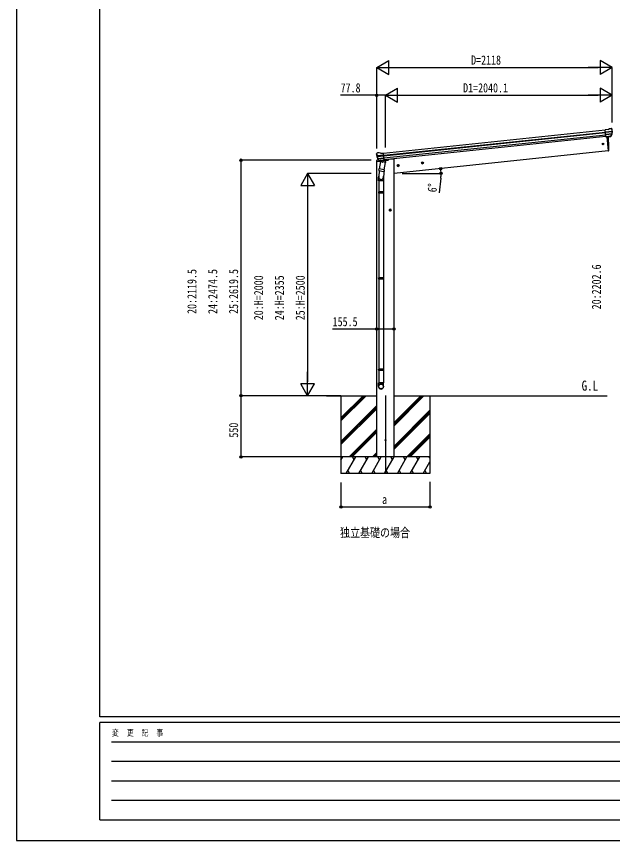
# Model space of a CAD drawing. Units: millimetres, scale not verified. Extents: x -10512 to 10512, y -7425 to 7425.
# Drawn here: x -10512 to -5148, y -7425 to -11 of the extents above; entities that cross this region are included whole.
import ezdxf
from ezdxf.enums import TextEntityAlignment as Align

# ---------------------------------------------------------------- set-up
doc = ezdxf.new("R2010")
doc.units = ezdxf.units.MM
doc.header["$LTSCALE"] = 30
for name, color, linetype in [('0-2_USER1', 3, 'Continuous'), ('0-3_YKK_12', 2, 'Continuous'), ('0-4_YKK_13', 4, 'Continuous'), ('0-5_YKK_A1', 4, 'Continuous'), ('0-6_YKK_D', 6, 'Continuous'), ('0-7_YKK_ZWAK', 7, 'Continuous')]:
    doc.layers.add(name, color=color, linetype=linetype)
doc.styles.add('ＭＳ ゴシック', font='')
doc.styles.get('ＭＳ ゴシック').set_extended_font_data('MS Gothic')

msp = doc.modelspace()

# ---------------------------------------------------------------- linework, layer by layer
at = {"layer": '0-3_YKK_12'}
msp.add_line((-7192.06, -3420.6), (-7192.06, -4125.6), dxfattribs=at)
at = {"layer": '0-4_YKK_13'}
for p, q in [((-5187.51, -1026.53), (-5214.03, -1029.31)), ((-5207.25, -1093.87), (-5214.03, -1029.31)), ((-5161.19, -1017.73), (-5161.19, -1017.73)), ((-5157.53, -1018.81), (-5157.53, -1018.81)), ((-5157.53, -1018.81), (-5153.21, -1022.31)), ((-5153.21, -1022.31), (-5152.35, -1023.01)), ((-5150.96, -1026.71), (-5151.27, -1024.86)), ((-5211.87, -1049.84), (-5152.13, -1043.56)), ((-5151.65, -1049.43), (-5211.26, -1055.7)), ((-5152.49, -1066.19), (-5209.52, -1072.18)), ((-5153.88, -1070.85), (-5209.06, -1076.65)), ((-5163.89, -1089.08), (-5207.27, -1093.64)), ((-5207.25, -1093.87), (-5197.3, -1092.82)), ((-5200.36, -1093.14), (-5186.97, -1220.53)), ((-5197.3, -1092.82), (-5197.03, -1092.88)), ((-5197.03, -1092.88), (-5171.7, -1090.22)), ((-5171.7, -1090.22), (-5171.44, -1090.1)), ((-5171.44, -1090.1), (-5163.75, -1089.29)), ((-5162.44, -1087.43), (-5152.99, -1069.13)), ((-5161.39, -1087.85), (-5151.27, -1069.6)), ((-7272.35, -1249.67), (-7272.43, -1247.8)), ((-7271.07, -1244.91), (-7271.76, -1245.77)), ((-7267.57, -1240.59), (-7271.07, -1244.91)), ((-7207.96, -1259.64), (-7267.7, -1265.92)), ((-7267.57, -1240.59), (-7267.57, -1240.59)), ((-7264.21, -1238.76), (-7264.21, -1238.76)), ((-7236.64, -1241.9), (-7210.12, -1239.11)), ((-7203.33, -1303.66), (-7210.12, -1239.11)), ((-5186.97, -1220.53), (-5184.92, -1220.24)), ((-7272.06, -1308.26), (-7272.96, -1315.1)), ((-7272.96, -1315.1), (-7239.23, -1311.55)), ((-7252.55, -1303.9), (-7269.4, -1305.67)), ((-7266.95, -1271.76), (-7207.34, -1265.49)), ((-7249.44, -1307.32), (-7263.13, -1291.56)), ((-7262.64, -1287.97), (-7205.61, -1281.98)), ((-7248.5, -1306.68), (-7261.54, -1290.74)), ((-7260.32, -1292.24), (-7205.14, -1286.44)), ((-7236, -1316.6), (-7249.36, -1382.26)), ((-7239.13, -1307.43), (-7246.83, -1308.23)), ((-7246.73, -1308), (-7203.35, -1303.44)), ((-7245.98, -1308.24), (-7244.42, -1308.07)), ((-7244.42, -1308.07), (-7206.88, -1304.13)), ((-7242.62, -1308.54), (-7242.77, -1309.27)), ((-7242.16, -1310.4), (-7217.4, -1320.15)), ((-7238.86, -1307.49), (-7239.13, -1307.43)), ((-7213.53, -1304.83), (-7238.86, -1307.49)), ((-7191.12, -1325.73), (-7236, -1316.6)), ((-7233.82, -1313.68), (-7234.48, -1316.91)), ((-7213.02, -1305.16), (-7215.93, -1319.51)), ((-7213.28, -1304.71), (-7213.53, -1304.83)), ((-7203.33, -1303.66), (-7213.28, -1304.71)), ((-7206.88, -1304.13), (-7205.31, -1303.96)), ((-7204.48, -1391.39), (-7191.12, -1325.73)), ((-7203.5, -1302.08), (-7202.57, -1302.27)), ((-7202.57, -1302.27), (-7191.37, -1319.19)), ((-7199.21, -1307.34), (-7169.95, -1304.27)), ((-7191.37, -1319.19), (-7192.64, -1325.42)), ((-7165.09, -1296.72), (-7165.51, -1299.95)), ((-7246.95, -1397.54), (-7252.51, -1453.27)), ((-7251.83, -1394.5), (-7249.34, -1382.26)), ((-7251.62, -1395.9), (-7251.62, -1395.9)), ((-7250.29, -1396.86), (-7209.33, -1405.2)), ((-7204.48, -1391.39), (-7249.36, -1382.26)), ((-7204.04, -1389.25), (-7210.69, -1456.99)), ((-7204.49, -1391.38), (-7207.03, -1403.86)), ((-7254.66, -1490.43), (-7254.66, -1456.08)), ((-7208.66, -1455.77), (-7208.66, -1490.43)), ((-7208.66, -1490.43), (-7254.66, -1490.43)), ((-7252.66, -1490.43), (-7252.66, -1587.17)), ((-7210.66, -1490.43), (-7210.66, -1587.17)), ((-7254.66, -1589.17), (-7253.66, -1587.17)), ((-7208.66, -1589.17), (-7254.66, -1589.17)), ((-7208.66, -1597.17), (-7254.66, -1597.17)), ((-7209.66, -1587.17), (-7253.66, -1587.17)), ((-7209.66, -1599.17), (-7253.66, -1599.17)), ((-7252.66, -1599.17), (-7252.66, -2363.05)), ((-7210.66, -1599.17), (-7210.66, -2363.05)), ((-7208.66, -1589.17), (-7209.66, -1587.17)), ((-7208.66, -1597.17), (-7209.66, -1599.17)), ((-7208.66, -1589.17), (-7208.66, -1597.17)), ((-7254.66, -2365.05), (-7253.66, -2363.05)), ((-7208.66, -2365.05), (-7254.66, -2365.05)), ((-7209.66, -2363.05), (-7253.66, -2363.05)), ((-7208.66, -2365.05), (-7209.66, -2363.05)), ((-7208.66, -2365.05), (-7208.66, -2373.05)), ((-7208.66, -2373.05), (-7254.66, -2373.05)), ((-7209.66, -2375.05), (-7253.66, -2375.05)), ((-7252.66, -2375.05), (-7252.66, -3183.55)), ((-7210.66, -2375.05), (-7210.66, -3183.55)), ((-7208.66, -2373.05), (-7209.66, -2375.05)), ((-7254.66, -3185.55), (-7253.66, -3183.55)), ((-7208.66, -3185.55), (-7254.66, -3185.55)), ((-7209.66, -3183.55), (-7253.66, -3183.55)), ((-7208.66, -3185.55), (-7209.66, -3183.55)), ((-7208.66, -3185.55), (-7208.66, -3193.55)), ((-7208.66, -3193.55), (-7254.66, -3193.55)), ((-7209.66, -3195.55), (-7253.66, -3195.55)), ((-7252.66, -3195.55), (-7252.66, -3305.55)), ((-7210.66, -3195.55), (-7210.66, -3305.55)), ((-7208.66, -3193.55), (-7209.66, -3195.55)), ((-7254.66, -3339.69), (-7254.66, -3305.55)), ((-7208.66, -3305.55), (-7254.66, -3305.55)), ((-7208.66, -3339.69), (-7208.66, -3305.55))]:
    msp.add_line(p, q, dxfattribs=at)
for points in [[(-5187.51, -1026.53), (-5175.91, -1019.56), (-5175.91, -1019.56)], [(-5174.68, -1019.14), (-5174.68, -1019.14), (-5161.19, -1017.73)], [(-7250.72, -1237.34), (-7250.72, -1237.35), (-7264.21, -1238.76)], [(-7236.64, -1241.9), (-7249.43, -1237.49), (-7249.43, -1237.49)], [(-7254.66, -1589.17), (-7254.66, -1597.17), (-7253.66, -1599.17)], [(-7254.66, -2365.05), (-7254.66, -2373.05), (-7253.66, -2375.05)], [(-7254.66, -3185.55), (-7254.66, -3193.55), (-7253.66, -3195.55)]]:
    msp.add_lwpolyline(points, dxfattribs=at)
for centre, radius in [((-5233.77, -1157.98), 6.5), ((-7192.06, -3823.1), 5)]:
    msp.add_circle(centre, radius, dxfattribs=at)
for centre, radius, start, end in [((-5174.36, -1022.13), 3, 96.02369, 120.97631), ((-5160.67, -1022.7), 5, 51.04426, 95.95574), ((-5344.51, -1048.36), 192.44, 1.4271, 6.57578), ((-5351.85, -1047.82), 202, 354.13916, 6), ((-6081.58, -1180.32), 900, 357.63919, 5.64986), ((-5164.01, -1086.4), 2.99, 285.2717, 331.00739), ((-5155.66, -1067.75), 3, 332.69111, 354.20009), ((-5351.85, -1047.82), 200.2, 354.20009, 359.53883), ((-5106.86, -1041.45), 45.32, 182.67122, 185.64518), ((-5151.47, -1050.77), 1.35, 95.1605, 97.91927), ((-5148.86, -1049.21), 2.74, 179.02151, 184.43412), ((-5153.89, -1068.14), 3, 331, 354.13916), ((-7071.46, -1228.56), 202, 186, 197.86084), ((-7078.52, -1230.61), 192.44, 185.42422, 190.5729), ((-7263.68, -1243.73), 5, 96.04426, 140.95574), ((-7250.41, -1240.33), 3, 71.02369, 95.97631), ((-5185.34, -1217.27), 3, 278, 357.63919), ((-7269.09, -1308.66), 3, 96, 172.5), ((-7312.42, -1273.26), 45.32, 6.35482, 9.32878), ((-7269.72, -1272.12), 2.74, 7.56588, 12.97849), ((-7266.85, -1273.11), 1.35, 94.08073, 96.8395), ((-7071.46, -1228.56), 200.2, 192.46117, 197.79991), ((-7260.87, -1289.59), 3, 197.86084, 221), ((-7259.22, -1288.84), 3, 197.79991, 219.30889), ((-7247.18, -1305.35), 2.99, 220.99261, 266.7283), ((-7246.03, -1307.74), 0.5, 240.73754, 276), ((-7243.11, -1308.44), 0.5, 348.5, 96), ((-7241.79, -1309.47), 1, 168.5, 248.5), ((-7216.93, -1319.23), 1.03, 242.53897, 344.46569), ((-7212.43, -1305.32), 0.604, 93.09842, 164.70595), ((-7205.36, -1303.47), 0.5, 276, 311.26246), ((-7170.47, -1299.3), 5, 276, 352.5), ((-7249.93, -1394.93), 1.95, 167.54017, 209.97766), ((-7249.89, -1394.9), 2, 209.90962, 258.5), ((-7208.93, -1403.24), 2, 258.5, 341.96843), ((-7224.66, -1456.08), 30, 177.45142, 180)]:
    msp.add_arc(centre, radius, start, end, dxfattribs=at)
for centre, major_axis, ratio, start_param, end_param in [((-5153.22, -1026.31), (-0.87, 5.91), 0.020485, 0.671432, 1.5691306), ((-5158.61, -1021.79), (5.88, -1.31), 0.24881, 0.460585, 0.4641038), ((-5154.23, -1025.34), (-2.34, 1.9), 0.995767, 3.9859716, 4.712389), ((-5164.21, -1086.1), (-0.11, 3), 0.642905, 3.2459383, 4.203928), ((-5164.07, -1086.31), (1.66, -2.51), 0.997631, 5.8041905, 5.8929484), ((-5164.14, -1086.2), (3.53, -2.11), 0.650902, 5.2561448, 5.3289554), ((-5161.77, -1085.85), (1.08, 3.13), 0.040856, 2.1135035, 2.1416249), ((-5349.54, -1069.77), (-20.92, 199.05), 0.994373, 4.7113789, 4.7277536), ((-7269.43, -1247.66), (1.9, 2.34), 0.995767, 1.5707963, 2.2972137), ((-7265.89, -1243.28), (-5.48, -2.51), 0.24881, 5.8190815, 5.8226003), ((-7270.22, -1248.82), (-0.38, 5.97), 0.020485, 4.7140547, 5.6117533), ((-7069.15, -1250.51), (-20.92, 199.05), 0.994373, 1.5554317, 1.5718064), ((-7249.48, -1305.27), (-1.71, 2.84), 0.040856, 4.1415604, 4.1696818), ((-7247.04, -1305.02), (-0.51, 2.96), 0.642905, 2.0792573, 3.037247), ((-7247.09, -1305.12), (-3.02, -2.79), 0.650902, 0.9542299, 1.0270405), ((-7247.13, -1305.24), (-1.1, -2.8), 0.997631, 0.3902369, 0.4789948), ((-7231.66, -1455.77), (23, 0), 0.996195, 2.621936, 6.6074797), ((-7231.66, -1455.77), (21, 0), 0.996195, 3.0215498, 6.2247991), ((-7231.66, -3337.95), (-23, 0), 0.996195, 3.1415927, 6.2831853), ((-7231.66, -3339.69), (-23, 0), 0.996195, 3.1415927, 6.2831853), ((-7231.66, -3339.69), (0, -23.43), 0.981806, 4.712389, 7.8539816)]:
    msp.add_ellipse(centre, major_axis=major_axis, ratio=ratio, start_param=start_param, end_param=end_param, dxfattribs=at)
msp.add_ellipse((-7231.66, -3339.69), major_axis=(21, 0), ratio=0.996195, dxfattribs=at)
at = {"layer": '0-5_YKK_A1'}
for p, q in [((-7209.91, -1241.1), (-5213.82, -1031.3)), ((-7207.92, -1260), (-5211.84, -1050.2)), ((-7207.49, -1264.17), (-5211.4, -1054.38)), ((-7205.39, -1284.03), (-5209.31, -1074.24)), ((-5207.55, -1090.97), (-7203.63, -1300.77)), ((-5200.36, -1093.14), (-5186.97, -1220.53)), ((-5186.97, -1220.53), (-7114.31, -1423.1)), ((-7269.81, -3973.05), (-7269.81, -1314.76)), ((-6849.36, -1327.89), (-6869.25, -1329.98)), ((-6860.09, -1321.47), (-6866.16, -1325.88)), ((-6866.16, -1325.88), (-6865.38, -1333.34)), ((-6865.38, -1333.34), (-6858.52, -1336.4)), ((-6858.26, -1338.88), (-6860.35, -1318.99)), ((-6853.23, -1324.52), (-6860.09, -1321.47)), ((-7068.15, -1350.88), (-7088.04, -1352.97)), ((-7078.88, -1344.46), (-7084.96, -1348.88)), ((-7084.96, -1348.88), (-7084.17, -1356.34)), ((-7084.17, -1356.34), (-7077.31, -1359.39)), ((-7077.05, -1361.87), (-7079.14, -1341.98)), ((-7072.03, -1347.52), (-7078.88, -1344.46)), ((-7138.31, -1752.66), (-7158.31, -1752.66)), ((-7148.31, -1745.15), (-7154.81, -1748.9)), ((-7154.81, -1748.9), (-7154.81, -1756.41)), ((-7154.81, -1756.41), (-7148.31, -1760.16)), ((-7148.31, -1762.66), (-7148.31, -1742.66)), ((-7141.81, -1748.9), (-7148.31, -1745.15)), ((-7720.95, -3423.1), (-7269.81, -3423.1)), ((-7592.06, -3649.68), (-7365.43, -3423.05)), ((-7592.06, -3635.53), (-7379.57, -3423.05)), ((-7592.06, -3621.39), (-7393.72, -3423.05)), ((-7592.06, -3423.1), (-7592.06, -4123.1)), ((-7114.31, -3423.1), (-5195.37, -3423.1)), ((-7114.31, -3692.43), (-6844.99, -3423.1)), ((-7114.31, -3678.28), (-6859.13, -3423.1)), ((-7114.31, -3664.14), (-6873.28, -3423.1)), ((-6792.06, -3423.1), (-6792.06, -4123.1)), ((-7592.06, -3833.52), (-7269.81, -3511.28)), ((-7592.06, -3847.66), (-7269.81, -3525.42)), ((-7592.06, -3861.81), (-7269.81, -3539.56)), ((-7114.31, -3876.27), (-6792.06, -3554.02)), ((-7114.31, -3890.41), (-6792.06, -3568.17)), ((-7114.31, -3904.56), (-6792.06, -3582.31)), ((-7519.46, -3973.05), (-7269.81, -3723.41)), ((-7505.31, -3973.05), (-7269.81, -3737.55)), ((-7491.17, -3973.05), (-7269.81, -3751.69)), ((-6998.96, -3973.05), (-6792.06, -3766.16)), ((-6984.81, -3973.05), (-6792.06, -3780.3)), ((-6970.67, -3973.05), (-6792.06, -3794.44)), ((-7592.06, -4002.04), (-7575.36, -3973.1)), ((-6792.06, -3973.1), (-7592.06, -3973.1)), ((-7546.49, -4123.1), (-7459.89, -3973.1)), ((-7474.89, -3999.09), (-7489.89, -3973.1)), ((-7431.02, -4123.1), (-7344.42, -3973.1)), ((-7359.42, -3999.09), (-7374.42, -3973.1)), ((-7315.55, -4123.1), (-7228.95, -3973.1)), ((-7307.32, -3973.05), (-7269.56, -3935.29)), ((-7293.18, -3973.05), (-7269.56, -3949.43)), ((-7279.04, -3973.05), (-7269.56, -3963.57)), ((-7243.95, -3999.09), (-7258.95, -3973.1)), ((-7200.08, -4123.1), (-7113.48, -3973.1)), ((-7128.48, -3999.09), (-7143.48, -3973.1)), ((-7084.61, -4123.1), (-6998.01, -3973.1)), ((-7013.01, -3999.09), (-7028.01, -3973.1)), ((-6969.14, -4123.1), (-6882.54, -3973.1)), ((-6897.54, -3999.09), (-6912.54, -3973.1)), ((-6792.06, -3981.77), (-6797.07, -3973.1)), ((-6853.67, -4123.1), (-6792.06, -4016.4)), ((-6792.06, -4123.1), (-7592.06, -4123.1)), ((-7531.49, -4097.12), (-7516.49, -4123.1)), ((-7416.02, -4097.12), (-7401.02, -4123.1)), ((-7300.55, -4097.12), (-7285.55, -4123.1)), ((-7185.08, -4097.12), (-7170.08, -4123.1)), ((-7069.61, -4097.12), (-7054.61, -4123.1)), ((-6954.14, -4097.12), (-6939.14, -4123.1)), ((-6838.67, -4097.12), (-6823.67, -4123.1))]:
    msp.add_line(p, q, dxfattribs=at)
for points in [[(-7114.31, -3973.05), (-7114.31, -1294.1), (-7134.31, -1294.1), (-7165.17, -1297.35)], [(-6858.52, -1336.4), (-6852.45, -1331.99), (-6853.23, -1324.52)], [(-7077.31, -1359.39), (-7071.24, -1354.98), (-7072.03, -1347.52)], [(-7148.31, -1760.16), (-7141.81, -1756.41), (-7141.81, -1748.9)]]:
    msp.add_lwpolyline(points, dxfattribs=at)
for centre, radius in [((-6859.3, -1328.93), 8.5), ((-6859.3, -1328.93), 7.7), ((-6859.3, -1328.93), 6.5), ((-7078.1, -1351.93), 8.5), ((-7078.1, -1351.93), 7.7), ((-7078.1, -1351.93), 6.5), ((-7148.31, -1752.66), 8.5), ((-7148.31, -1752.66), 7.7), ((-7148.31, -1752.66), 6.5)]:
    msp.add_circle(centre, radius, dxfattribs=at)
at = {"layer": '0-6_YKK_D'}
for p, q in [((-7270.31, -469.71), (-7162.06, -407.21)), ((-7162.06, -532.21), (-7162.06, -407.21)), ((-5151.93, -469.71), (-5260.18, -407.21)), ((-5260.18, -407.21), (-5260.18, -532.21)), ((-7270.31, -1187.12), (-7270.31, -468.71)), ((-7270.31, -469.71), (-7162.06, -532.21)), ((-7270.31, -469.71), (-7053.81, -469.71)), ((-7145.31, -469.71), (-5276.93, -469.71)), ((-5151.93, -469.71), (-5368.44, -469.71)), ((-5151.93, -469.71), (-5260.18, -532.21)), ((-5151.93, -964.38), (-5151.93, -468.71)), ((-7192.06, -719.71), (-7083.81, -657.21)), ((-7083.81, -782.21), (-7083.81, -657.21)), ((-5151.93, -719.71), (-5260.18, -657.21)), ((-5260.18, -657.21), (-5260.18, -782.21)), ((-7269.81, -1197.13), (-7269.81, -718.71)), ((-7192.06, -1188.96), (-7192.06, -718.71)), ((-7192.06, -1187.96), (-7192.06, -718.71)), ((-7192.06, -719.71), (-7083.81, -782.21)), ((-7192.06, -719.71), (-6975.56, -719.71)), ((-7067.06, -719.71), (-5276.93, -719.71)), ((-5151.93, -719.71), (-5368.44, -719.71)), ((-5151.93, -719.71), (-5260.18, -782.21)), ((-5151.93, -964.38), (-5151.93, -718.71)), ((-7320.31, -1303.62), (-8493.06, -1303.62)), ((-8492.06, -1303.62), (-8492.06, -3423.1)), ((-7892.06, -1423.1), (-7954.56, -1531.36)), ((-7320.31, -1423.1), (-7893.06, -1423.1)), ((-7892.06, -1423.1), (-7829.56, -1531.36)), ((-7892.06, -1423.1), (-7892.06, -1639.61)), ((-7039.95, -1423.1), (-6690.4, -1423.1)), ((-6693.54, -1465.55), (-6706.98, -1598.87)), ((-7954.56, -1531.36), (-7829.56, -1531.36)), ((-7892.06, -1548.1), (-7892.06, -3298.1)), ((-7892.06, -3423.1), (-7892.06, -3206.6)), ((-7892.06, -3423.1), (-7954.56, -3314.85)), ((-7829.56, -3314.85), (-7954.56, -3314.85)), ((-7892.06, -3423.1), (-7829.56, -3314.85)), ((-7593.06, -3423.1), (-8493.06, -3423.1)), ((-7593.06, -3423.1), (-8493.06, -3423.1)), ((-8492.06, -3423.1), (-8492.06, -3973.1)), ((-7593.06, -3423.1), (-7893.06, -3423.1)), ((-7593.06, -3973.1), (-8493.06, -3973.1)), ((-7592.06, -4202.56), (-7592.06, -4424.1)), ((-6792.06, -4197.55), (-6792.06, -4424.1)), ((-7592.06, -4423.1), (-6792.06, -4423.1))]:
    msp.add_line(p, q, dxfattribs=at)
for points in [[(-7192.06, -719.71), (-7269.81, -719.71), (-7596.31, -719.71)], [(-7114.31, -2823.1), (-7269.81, -2823.1), (-7668.31, -2823.1)]]:
    msp.add_lwpolyline(points, dxfattribs=at)
for centre in [(-7269.81, -719.71), (-8492.06, -1303.62), (-6693.72, -1378.9), (-6691.4, -1423.1), (-7269.81, -2823.1), (-7114.31, -2823.1), (-8492.06, -3423.1), (-8492.06, -3423.1), (-8492.06, -3973.1), (-7592.06, -4423.1), (-6792.06, -4423.1)]:
    msp.add_circle(centre, 10.62, dxfattribs=at)
for start, end in [(0, 6), (354.23974, 0)]:
    msp.add_arc((-7114.31, -1423.1), 422.91, start, end, dxfattribs=at)
at = {"layer": '0-7_YKK_ZWAK'}
for p, q in [((-9762.45, -6312.5), (-9762.45, 6937.5)), ((9737.55, -6312.5), (-9762.45, -6312.5)), ((-3262.45, -6362.5), (-9762.45, -6362.5)), ((-9762.45, -7237.5), (-9762.45, -6362.5)), ((-9656.2, -6537.5), (-3387.45, -6537.5)), ((-9656.2, -6712.5), (-3387.45, -6712.5)), ((-9656.2, -6887.5), (-3387.45, -6887.5)), ((-9656.2, -7062.5), (-3387.45, -7062.5)), ((-9762.45, -7237.5), (-3262.45, -7237.5))]:
    msp.add_line(p, q, dxfattribs=at)
msp.add_lwpolyline([(-10512.5, -7425), (10512.5, -7425), (10512.5, 7425), (-10512.5, 7425)], close=True, dxfattribs=at)

# ---------------------------------------------------------------- texts
at = {"layer": '0-2_USER1', "style": 'ＭＳ ゴシック', "width": 0.8}
for s, height, p in [('G.L', 90.91, (-5426.4, -3404.86)), ('独立基礎の場合', 82.48, (-7600.67, -4720.3))]:
    msp.add_text(s, height=height, dxfattribs=at).set_placement(p, align=Align.BOTTOM_LEFT)
at = {"layer": '0-6_YKK_D', "style": 'ＭＳ ゴシック', "width": 0.8}
for s, p in [('D=2118', (-6421.12, -468.71)), ('77.8', (-7595.31, -718.71)), ('D1=2040.1', (-6493, -718.71)), ('155.5', (-7667.31, -2822.1)), ('a', (-7222.06, -4422.1))]:
    msp.add_text(s, height=82.48, dxfattribs=at).set_placement(p, align=Align.BOTTOM_LEFT)
for s, rotation, p in [('6°', 84.24, (-6707.88, -1597.78)), ('20:2119.5', 90, (-8868.06, -2687.36)), ('24:2474.5', 90, (-8680.56, -2687.36)), ('25:2619.5', 90, (-8493.06, -2687.36)), ('20:2202.6', 90, (-5227.93, -2645.82)), ('20:H=2000', 90, (-8268.06, -2744.1)), ('24:H=2355', 90, (-8080.56, -2744.1)), ('25:H=2500', 90, (-7893.06, -2744.1)), ('550', 90, (-8493.06, -3800.1))]:
    msp.add_text(s, height=82.48, rotation=rotation, dxfattribs=at).set_placement(p, align=Align.BOTTOM_LEFT)
at = {"layer": '0-7_YKK_ZWAK', "style": 'ＭＳ ゴシック', "width": 0.8}
msp.add_text('変  更  記  事', height=54.99, dxfattribs=at).set_placement((-9653.28, -6500), align=Align.BOTTOM_LEFT)

doc.saveas('drawing.dxf')
